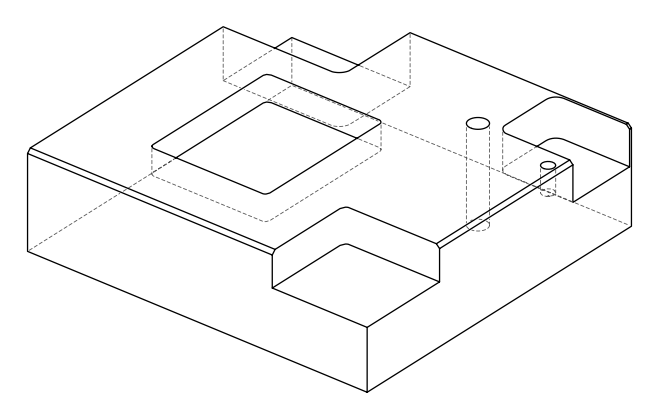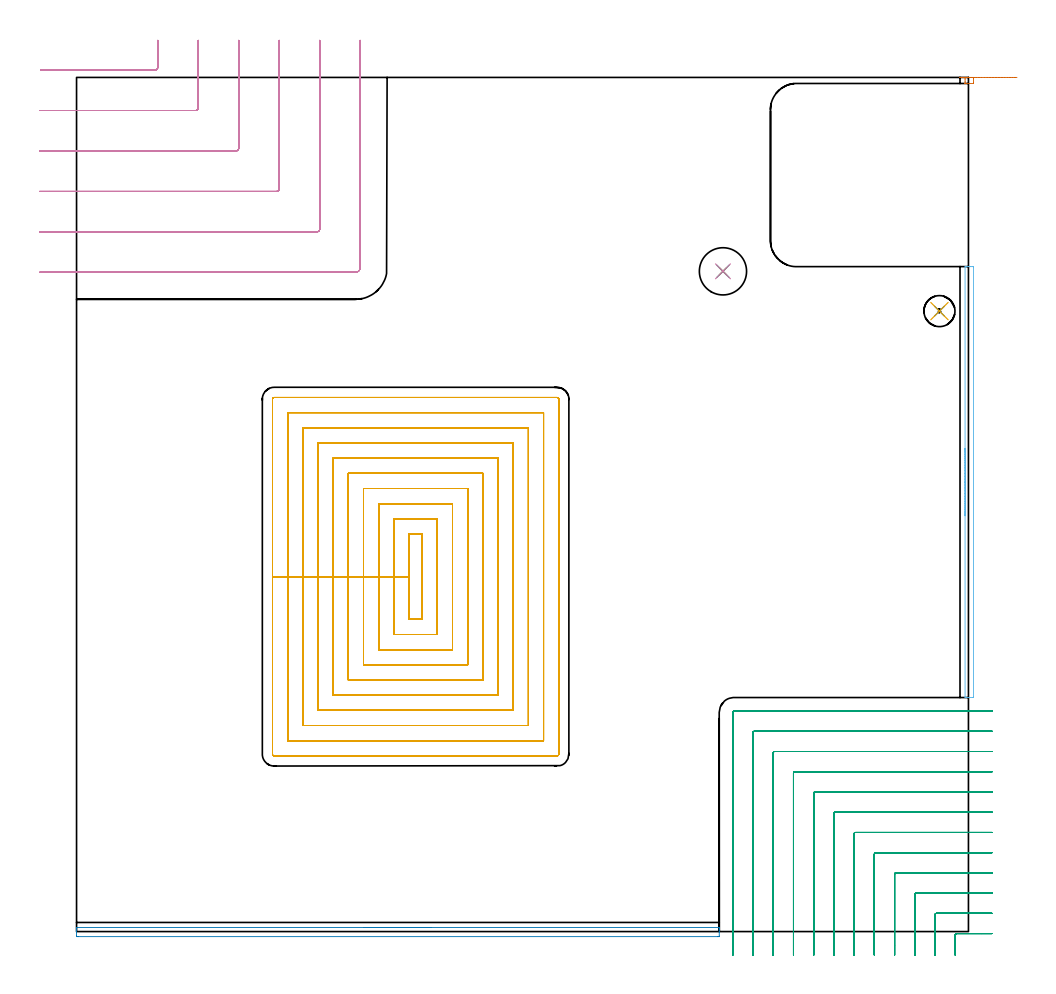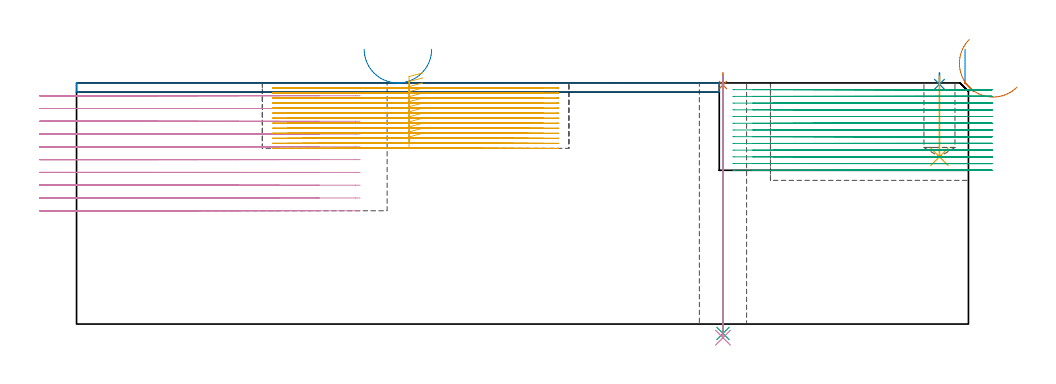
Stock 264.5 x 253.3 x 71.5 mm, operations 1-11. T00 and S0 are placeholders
(PLAN: 12 operations, 8 tool changes, 116.7 min)
(1 SPOT_DRILL | STEP1HOLE | NXT0321_9005460120000 | 0.03 min | 2 mm3)
(2 SPOT_DRILL_1 | STEP1POCKET | NXT0321_9005460120000 | 0.03 min | 1 mm3)
(3 DRILL_THROUGH_HOLE_INTO_CENTER | STEP1HOLE | NXT0301_042 | 0.31 min | 2817 mm3)
(4 DRILL_TO_ENLARGE_THROUGH_HOLE | STEP1HOLE | NXT0301_104 | 0.31 min | 8173 mm3)
(5 DRILL_BLIND_HOLE_INTO_CENTER | STEP1POCKET | UGT0301_207 | 0.1 min | 1330 mm3)
(6 AREA_MILL | FG_CHAMFER_SURFACE | UGT0205_001 | 1.18 min | 411 mm3)
(7 AREA_MILL_1 | FG_CHAMFER_SURFACE_1 | UGT0205_001 | 0.17 min | 12 mm3)
(8 AREA_MILL_2 | FG_CHAMFER_SURFACE_2 | UGT0205_001 | 1.68 min | 703 mm3)
(9 MILL_CORNER_NOTCH_RECTANGULAR | CORNER_NOTCH_RECTANGULAR | NXT0201_009 | Follow Part, ap 2, ae 75% | 29.49 min | 132722 mm3)
(10 MILL_CORNER_NOTCH_RECTANGULAR_1 | CORNER_NOTCH_RECTANGULAR_1 | NXT0201_012 | Follow Part, ap 4, ae 75% | 13.96 min | 228975 mm3)
(11 MILL_RECTANGULAR_POCKET | POCKET_RECTANGULAR_STRAIGHT | NXT0201_008 | Follow Part, ap 1.5, ae 75% | 59.32 min | 197852 mm3)
(12 MILL_SLOT | SLOT_PARTIAL_RECTANGULAR | NXT0201_011 | Follow Part, ap 3, ae 75% | 10.08 min | 91387 mm3)
(TOOL NXT0321_9005460120000 | NC Spot Drill, 142deg, 12mm, Carbide, Uncoated | D12 PA142 FL30 Z2)
(TOOL NXT0301_042 | Carbide Drill 7.1mm [860.1-0710-057A1-MM 2214] | D7.1 PA140 FL85 Z2)
(TOOL NXT0301_104 | Carbide Drill 14mm [860.1-1400-112A1-MM 2214] | D14 PA140 FL123 Z2)
(TOOL UGT0301_207 | Twist Drill 9.2 mm | D9.2 PA118 FL80 Z2)
(TOOL UGT0205_001 | Chamfer Mill 20 x 3 x 45 deg. | D20 FL50 Z2)
(TOOL NXT0201_009 | ENDMILL 8mm [2P460-0800-NA 1630] | D8 FL26 Z6)
(TOOL NXT0201_012 | ENDMILL 16mm [2P460-1600-NA 1630] | D16 FL38 Z6)
(TOOL NXT0201_008 | ENDMILL 6mm [2P460-0600-NA 1630] | D6 FL26 Z6)
(TOOL NXT0201_011 | ENDMILL 12mm [2P460-1200-NA 1630] | D12 FL38 Z6)
(OP 1 SPOT_DRILL)
G17 G21 G94 G90
T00 M6
G54
G17 G0 G90 X191.7 Y195.8 S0 M3
G43 Z81.5 H0
G94 G81 G98 Z70.889 F250. R74.5
G80
M5
M2
(OP 2 SPOT_DRILL_1)
G17 G21 G94 G90
T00 M6
G54
G17 G0 G90 X255.9 Y184. S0 M3
G43 Z81.5 H0
G94 G81 G98 Z71.104 F250. R74.5
G80
M5
M2
(OP 3 DRILL_THROUGH_HOLE_INTO_CENTER)
G17 G21 G94 G90
T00 M6
G54
G17 G0 G90 X191.7 Y195.8 S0 M3
G43 Z81.5 H1
G94 G73 G98 Z-2.792 F250. Q6.754 R73.5
G80
M5
M2
(OP 4 DRILL_TO_ENLARGE_THROUGH_HOLE)
G17 G21 G94 G90
T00 M6
G54
G17 G0 G90 X191.7 Y195.8 S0 M3
G43 Z81.5 H1
G94 G73 G98 Z-4.048 F250. Q12.591 R73.5
G80
M5
M2
(OP 5 DRILL_BLIND_HOLE_INTO_CENTER)
G17 G21 G94 G90
T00 M6
G54
G17 G0 G90 X255.9 Y184. S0 M3
G43 Z81.5 H0
G94 G81 G98 Z49.6 F250. R73.5
G80
M5
M2
(OP 6 AREA_MILL)
G17 G21 G94 G90
T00 M6
G54
G17 G0 G90 X263.5 Y123.3 S1061 M3
G43 Z81.5 H0
G94 G1 Y123.338 Z80.628 F250.
Y123.452 Z79.763
Y123.641 Z78.912
Y123.903 Z78.08
Y124.237 Z77.274
Y124.64 Z76.5
Y125.108 Z75.764
Y125.64 Z75.072
Y126.229 Z74.429
Y126.872 Z73.839
Y127.564 Z73.308
Y128.3 Z72.84
Y129.074 Z72.437
Y129.88 Z72.103
Y130.712 Z71.841
Y131.564 Z71.652
Y132.428 Z71.538
Y133.3 Z71.5
Y197.052
X263.502 Y197.19 Z71.488
X263.623 Y197.198 Z71.369
X263.749 Y197.2 Z71.25
X264.456 Z70.543
X265.044 Z69.956
X265.626 Z69.37
X265.917 Z69.08
X265.991 Y197.197 Z69.005
X266. Y197.052 Z69.
Y69.738
X265.997 Y69.548 Z69.003
X265.991 Y69.403 Z69.005
X265.917 Y69.4 Z69.08
X263.748 Z71.25
X263.623 Y69.402 Z71.369
X263.503 Y69.41 Z71.488
X263.5 Y69.548 Z71.5
Y133.3
Y134.172 Z71.538
Y135.037 Z71.652
Y135.888 Z71.841
Y136.72 Z72.103
Y137.526 Z72.437
Y138.3 Z72.84
Y139.036 Z73.308
Y139.728 Z73.839
Y140.371 Z74.429
Y140.96 Z75.072
Y141.492 Z75.764
Y141.96 Z76.5
Y142.363 Z77.274
Y142.697 Z78.08
Y142.959 Z78.912
Y143.148 Z79.763
Y143.262 Z80.628
Y143.3 Z81.5
M5
M2
(OP 7 AREA_MILL_1)
G17 G21 G94 G90
T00 M6
G54
G17 G0 G90 X264.75 Y253.3 S1061 M3
G43 Z84.392 H0
G94 G1 X264.161 Z83.748 F250.
X263.63 Z83.056
X263.161 Z82.32
X262.758 Z81.547
X262.424 Z80.741
X262.162 Z79.909
X261.973 Z79.057
X261.859 Z78.192
X261.821 Z77.32
X261.859 Z76.449
X261.973 Z75.584
X262.162 Z74.732
X262.424 Z73.9
X262.758 Z73.094
X263.161 Z72.32
X263.63 Z71.585
X264.161 Z70.893
X264.75 Z70.249
X265.993 Z69.007
X265.995 Y253.282 Z69.005
X266. Y253.094 Z69.
Y251.771
X265.995 Y251.518 Z69.005
X265.993 Y251.5 Z69.007
X263.53 Z71.469
X263.519 Y251.506 Z71.481
X263.514 Y251.51 Z71.485
X263.513 Y251.517 Z71.487
X263.511 Y251.563 Z71.489
X263.503 Y251.959 Z71.497
X263.501 Y252.838 Z71.499
X263.5 Y253.282 Z71.5
X263.505 Y253.29 Z71.494
X263.53 Y253.3 Z71.469
X264.75 Z70.249
X265.393 Z69.66
X266.085 Z69.129
X266.821 Z68.66
X267.595 Z68.257
X268.401 Z67.924
X269.233 Z67.661
X270.085 Z67.472
X270.95 Z67.359
X271.821 Z67.32
X272.693 Z67.359
X273.558 Z67.472
X274.409 Z67.661
X275.241 Z67.924
X276.047 Z68.257
X276.821 Z68.66
X277.557 Z69.129
X278.249 Z69.66
X278.892 Z70.249
G0 Z81.5
M5
M2
(OP 8 AREA_MILL_2)
G17 G21 G94 G90
T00 M6
G54
G17 G0 G90 X85.299 Y1.197 S1061 M3
G43 Z81.5 H0
Z81.497
G94 G1 X85.337 Z80.625 F250.
X85.451 Z79.76
X85.64 Z78.908
X85.902 Z78.076
X86.236 Z77.27
X86.639 Z76.497
X87.108 Z75.761
X87.639 Z75.069
X88.228 Z74.426
X88.871 Z73.836
X89.563 Z73.305
X90.299 Z72.836
X91.073 Z72.434
X91.879 Z72.1
X92.711 Z71.838
X93.563 Z71.649
X94.428 Z71.535
X95.299 Z71.497
X190.435 Y1.2 Z71.5
X190.59 Y1.205 Z71.495
X190.592 Y1.19 Z71.481
X190.6 Y0.844 Z71.144
Y0.521 Z70.821
Y-0.15 Z70.145
Y-1.367 Z68.929
X190.597 Y-1.491 Z68.805
X190.194 Y-1.5 Z68.8
X0.616
X0.405 Y-1.498 Z68.802
X0.003 Y-1.491 Z68.805
X0. Y-1.367 Z68.929
Y-0.15 Z70.145
Y0.521 Z70.821
Y0.844 Z71.144
Y1.184 Z71.475
X0.057 Y1.193 Z71.487
X0.076 Y1.195 Z71.489
X0.099 Y1.196 Z71.492
X0.167 Y1.194 Z71.494
X95.299 Y1.197 Z71.497
X96.171 Z71.535
X97.036 Z71.649
X97.887 Z71.838
X98.719 Z72.1
X99.525 Z72.434
X100.299 Z72.837
X101.035 Z73.306
X101.727 Z73.837
X102.37 Z74.426
X102.96 Z75.069
X103.491 Z75.761
X103.959 Z76.497
X104.362 Z77.271
X104.696 Z78.077
X104.958 Z78.909
X105.147 Z79.761
X105.261 Z80.626
X105.299 Z81.497
G0 Z81.5
M5
M2
(OP 9 MILL_CORNER_NOTCH_RECTANGULAR)
G17 G21 G94 G90
T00 M6
G54
G17 G0 G90 X271.455 Y-0.6 S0 M3
G43 Z81.5 H1
Z69.508
G94 G1 X268.455 F250.
X260.996 F500.
G3 X260.6 Y-0.996 R0.4
G1 Y-4.
Y-7. F250.
G0 Z81.5
X271.5 Y5.4
Z69.508
G1 X268.5
X254.996 F500.
G3 X254.6 Y5.004 R0.4
G1 Y-4.
Y-7. F250.
G0 Z81.5
X271.5 Y11.4
Z69.508
G1 X268.5
X248.996 F500.
G3 X248.6 Y11.004 R0.4
G1 Y-4.
Y-7. F250.
G0 Z81.5
X271.5 Y17.4
Z69.508
G1 X268.5
X242.996 F500.
G3 X242.6 Y17.004 R0.4
G1 Y-4.
Y-7. F250.
G0 Z81.5
X271.5 Y23.4
Z69.508
G1 X268.5
X236.996 F500.
G3 X236.6 Y23.004 R0.4
G1 Y-4.
Y-7. F250.
G0 Z81.5
X271.5 Y29.4
Z69.508
G1 X268.5
X230.997 F500.
G3 X230.6 Y29.003 R0.4
G1 Y-4.
Y-7. F250.
G0 Z81.5
X271.5 Y35.4
Z69.508
G1 X268.5
X224.997 F500.
G3 X224.6 Y35.003 R0.4
G1 Y-4.
Y-7. F250.
G0 Z81.5
X271.5 Y41.4
Z69.508
G1 X268.5
X218.997 F500.
G3 X218.6 Y41.003 R0.4
G1 Y-4.
Y-7. F250.
G0 Z81.5
X271.5 Y47.4
Z69.508
G1 X268.5
X212.997 F500.
G3 X212.6 Y47.003 R0.4
G1 Y-4.
Y-7. F250.
G0 Z81.5
X271.5 Y53.4
Z69.508
G1 X268.5
X206.997 F500.
G3 X206.6 Y53.003 R0.4
G1 Y-4.
Y-7. F250.
G0 Z81.5
X271.5 Y59.4
Z69.508
G1 X268.5
X200.998 F500.
G3 X200.6 Y59.002 R0.4
G1 Y-4.
Y-7. F250.
G0 Z81.5
X271.5 Y65.4
Z69.508
G1 X268.5
X194.998 F500.
G3 X194.6 Y65.002 R0.4
G1 Y-4.
Y-7. F250.
G0 Z81.5
X271.455 Y-0.6
Z67.515
G1 X268.455
X260.996 F500.
G3 X260.6 Y-0.996 R0.4
G1 Y-4.
Y-7. F250.
G0 Z81.5
X271.5 Y5.4
Z67.515
G1 X268.5
X254.996 F500.
G3 X254.6 Y5.004 R0.4
G1 Y-4.
Y-7. F250.
G0 Z81.5
X271.5 Y11.4
Z67.515
G1 X268.5
X248.996 F500.
G3 X248.6 Y11.004 R0.4
G1 Y-4.
Y-7. F250.
G0 Z81.5
X271.5 Y17.4
Z67.515
G1 X268.5
X242.996 F500.
G3 X242.6 Y17.004 R0.4
G1 Y-4.
Y-7. F250.
G0 Z81.5
X271.5 Y23.4
Z67.515
G1 X268.5
X236.996 F500.
G3 X236.6 Y23.004 R0.4
G1 Y-4.
Y-7. F250.
G0 Z81.5
X271.5 Y29.4
Z67.515
G1 X268.5
X230.997 F500.
G3 X230.6 Y29.003 R0.4
G1 Y-4.
Y-7. F250.
G0 Z81.5
X271.5 Y35.4
Z67.515
G1 X268.5
X224.997 F500.
G3 X224.6 Y35.003 R0.4
G1 Y-4.
Y-7. F250.
G0 Z81.5
X271.5 Y41.4
Z67.515
G1 X268.5
X218.997 F500.
G3 X218.6 Y41.003 R0.4
G1 Y-4.
Y-7. F250.
G0 Z81.5
X271.5 Y47.4
Z67.515
G1 X268.5
X212.997 F500.
G3 X212.6 Y47.003 R0.4
G1 Y-4.
Y-7. F250.
G0 Z81.5
X271.5 Y53.4
Z67.515
G1 X268.5
X206.997 F500.
G3 X206.6 Y53.003 R0.4
G1 Y-4.
Y-7. F250.
G0 Z81.5
X271.5 Y59.4
Z67.515
G1 X268.5
X200.998 F500.
G3 X200.6 Y59.002 R0.4
G1 Y-4.
Y-7. F250.
G0 Z81.5
X271.5 Y65.4
Z67.515
G1 X268.5
X194.998 F500.
G3 X194.6 Y65.002 R0.4
G1 Y-4.
Y-7. F250.
G0 Z81.5
X271.455 Y-0.6
Z65.523
G1 X268.455
X260.996 F500.
G3 X260.6 Y-0.996 R0.4
G1 Y-4.
Y-7. F250.
G0 Z81.5
X271.5 Y5.4
Z65.523
G1 X268.5
X254.996 F500.
G3 X254.6 Y5.004 R0.4
G1 Y-4.
Y-7. F250.
G0 Z81.5
X271.5 Y11.4
Z65.523
G1 X268.5
X248.996 F500.
G3 X248.6 Y11.004 R0.4
G1 Y-4.
Y-7. F250.
G0 Z81.5
X271.5 Y17.4
Z65.523
G1 X268.5
X242.996 F500.
G3 X242.6 Y17.004 R0.4
G1 Y-4.
Y-7. F250.
G0 Z81.5
X271.5 Y23.4
Z65.523
G1 X268.5
X236.996 F500.
G3 X236.6 Y23.004 R0.4
G1 Y-4.
Y-7. F250.
G0 Z81.5
X271.5 Y29.4
Z65.523
G1 X268.5
X230.997 F500.
G3 X230.6 Y29.003 R0.4
G1 Y-4.
Y-7. F250.
G0 Z81.5
X271.5 Y35.4
Z65.523
G1 X268.5
X224.997 F500.
G3 X224.6 Y35.003 R0.4
G1 Y-4.
Y-7. F250.
G0 Z81.5
X271.5 Y41.4
Z65.523
G1 X268.5
X218.997 F500.
G3 X218.6 Y41.003 R0.4
G1 Y-4.
Y-7. F250.
G0 Z81.5
X271.5 Y47.4
Z65.523
G1 X268.5
X212.997 F500.
G3 X212.6 Y47.003 R0.4
G1 Y-4.
Y-7. F250.
G0 Z81.5
X271.5 Y53.4
Z65.523
G1 X268.5
X206.997 F500.
G3 X206.6 Y53.003 R0.4
G1 Y-4.
Y-7. F250.
G0 Z81.5
X271.5 Y59.4
Z65.523
G1 X268.5
X200.998 F500.
G3 X200.6 Y59.002 R0.4
G1 Y-4.
Y-7. F250.
G0 Z81.5
X271.5 Y65.4
Z65.523
G1 X268.5
X194.998 F500.
G3 X194.6 Y65.002 R0.4
G1 Y-4.
Y-7. F250.
G0 Z81.5
X271.455 Y-0.6
Z63.531
G1 X268.455
X260.996 F500.
G3 X260.6 Y-0.996 R0.4
G1 Y-4.
Y-7. F250.
G0 Z81.5
X271.5 Y5.4
Z63.531
G1 X268.5
X254.996 F500.
G3 X254.6 Y5.004 R0.4
G1 Y-4.
Y-7. F250.
G0 Z81.5
X271.5 Y11.4
Z63.531
G1 X268.5
X248.996 F500.
G3 X248.6 Y11.004 R0.4
G1 Y-4.
Y-7. F250.
G0 Z81.5
X271.5 Y17.4
Z63.531
G1 X268.5
X242.996 F500.
G3 X242.6 Y17.004 R0.4
G1 Y-4.
Y-7. F250.
G0 Z81.5
X271.5 Y23.4
Z63.531
G1 X268.5
X236.996 F500.
G3 X236.6 Y23.004 R0.4
G1 Y-4.
Y-7. F250.
G0 Z81.5
X271.5 Y29.4
Z63.531
G1 X268.5
X230.997 F500.
G3 X230.6 Y29.003 R0.4
G1 Y-4.
Y-7. F250.
G0 Z81.5
X271.5 Y35.4
Z63.531
G1 X268.5
X224.997 F500.
G3 X224.6 Y35.003 R0.4
G1 Y-4.
Y-7. F250.
G0 Z81.5
X271.5 Y41.4
Z63.531
G1 X268.5
X218.997 F500.
G3 X218.6 Y41.003 R0.4
G1 Y-4.
Y-7. F250.
G0 Z81.5
X271.5 Y47.4
Z63.531
G1 X268.5
X212.997 F500.
G3 X212.6 Y47.003 R0.4
G1 Y-4.
Y-7. F250.
G0 Z81.5
X271.5 Y53.4
Z63.531
G1 X268.5
X206.997 F500.
G3 X206.6 Y53.003 R0.4
G1 Y-4.
Y-7. F250.
G0 Z81.5
X271.5 Y59.4
Z63.531
G1 X268.5
X200.998 F500.
G3 X200.6 Y59.002 R0.4
G1 Y-4.
Y-7. F250.
G0 Z81.5
X271.5 Y65.4
Z63.531
G1 X268.5
X194.998 F500.
G3 X194.6 Y65.002 R0.4
G1 Y-4.
Y-7. F250.
G0 Z81.5
X271.455 Y-0.6
Z61.538
G1 X268.455
X260.996 F500.
G3 X260.6 Y-0.996 R0.4
G1 Y-4.
Y-7. F250.
G0 Z81.5
X271.5 Y5.4
Z61.538
G1 X268.5
X254.996 F500.
G3 X254.6 Y5.004 R0.4
G1 Y-4.
Y-7. F250.
G0 Z81.5
X271.5 Y11.4
Z61.538
G1 X268.5
X248.996 F500.
G3 X248.6 Y11.004 R0.4
G1 Y-4.
Y-7. F250.
G0 Z81.5
X271.5 Y17.4
Z61.538
G1 X268.5
X242.996 F500.
G3 X242.6 Y17.004 R0.4
G1 Y-4.
Y-7. F250.
G0 Z81.5
X271.5 Y23.4
Z61.538
G1 X268.5
X236.996 F500.
G3 X236.6 Y23.004 R0.4
G1 Y-4.
Y-7. F250.
G0 Z81.5
X271.5 Y29.4
Z61.538
G1 X268.5
X230.997 F500.
G3 X230.6 Y29.003 R0.4
G1 Y-4.
Y-7. F250.
G0 Z81.5
X271.5 Y35.4
Z61.538
G1 X268.5
X224.997 F500.
G3 X224.6 Y35.003 R0.4
G1 Y-4.
Y-7. F250.
G0 Z81.5
X271.5 Y41.4
Z61.538
G1 X268.5
X218.997 F500.
G3 X218.6 Y41.003 R0.4
G1 Y-4.
Y-7. F250.
G0 Z81.5
X271.5 Y47.4
Z61.538
G1 X268.5
X212.997 F500.
G3 X212.6 Y47.003 R0.4
G1 Y-4.
Y-7. F250.
G0 Z81.5
X271.5 Y53.4
Z61.538
G1 X268.5
X206.997 F500.
G3 X206.6 Y53.003 R0.4
G1 Y-4.
Y-7. F250.
G0 Z81.5
X271.5 Y59.4
Z61.538
G1 X268.5
X200.998 F500.
G3 X200.6 Y59.002 R0.4
G1 Y-4.
Y-7. F250.
G0 Z81.5
X271.5 Y65.4
Z61.538
G1 X268.5
X194.998 F500.
G3 X194.6 Y65.002 R0.4
G1 Y-4.
Y-7. F250.
G0 Z81.5
X271.455 Y-0.6
Z59.546
G1 X268.455
X260.996 F500.
G3 X260.6 Y-0.996 R0.4
G1 Y-4.
Y-7. F250.
G0 Z81.5
X271.5 Y5.4
Z59.546
G1 X268.5
X254.996 F500.
G3 X254.6 Y5.004 R0.4
G1 Y-4.
Y-7. F250.
G0 Z81.5
X271.5 Y11.4
Z59.546
G1 X268.5
X248.996 F500.
G3 X248.6 Y11.004 R0.4
G1 Y-4.
Y-7. F250.
G0 Z81.5
X271.5 Y17.4
Z59.546
G1 X268.5
X242.996 F500.
G3 X242.6 Y17.004 R0.4
G1 Y-4.
Y-7. F250.
G0 Z81.5
X271.5 Y23.4
Z59.546
G1 X268.5
X236.996 F500.
G3 X236.6 Y23.004 R0.4
G1 Y-4.
Y-7. F250.
G0 Z81.5
X271.5 Y29.4
Z59.546
G1 X268.5
X230.997 F500.
G3 X230.6 Y29.003 R0.4
G1 Y-4.
Y-7. F250.
G0 Z81.5
X271.5 Y35.4
Z59.546
G1 X268.5
X224.997 F500.
G3 X224.6 Y35.003 R0.4
G1 Y-4.
Y-7. F250.
G0 Z81.5
X271.5 Y41.4
Z59.546
G1 X268.5
X218.997 F500.
G3 X218.6 Y41.003 R0.4
G1 Y-4.
Y-7. F250.
G0 Z81.5
X271.5 Y47.4
Z59.546
G1 X268.5
X212.997 F500.
G3 X212.6 Y47.003 R0.4
G1 Y-4.
Y-7. F250.
G0 Z81.5
X271.5 Y53.4
Z59.546
G1 X268.5
X206.997 F500.
G3 X206.6 Y53.003 R0.4
G1 Y-4.
Y-7. F250.
G0 Z81.5
X271.5 Y59.4
Z59.546
G1 X268.5
X200.998 F500.
G3 X200.6 Y59.002 R0.4
G1 Y-4.
Y-7. F250.
G0 Z81.5
X271.5 Y65.4
Z59.546
G1 X268.5
X194.998 F500.
G3 X194.6 Y65.002 R0.4
G1 Y-4.
Y-7. F250.
G0 Z81.5
X271.455 Y-0.6
Z57.554
G1 X268.455
X260.996 F500.
G3 X260.6 Y-0.996 R0.4
G1 Y-4.
Y-7. F250.
G0 Z81.5
X271.5 Y5.4
Z57.554
G1 X268.5
X254.996 F500.
G3 X254.6 Y5.004 R0.4
G1 Y-4.
Y-7. F250.
G0 Z81.5
X271.5 Y11.4
Z57.554
G1 X268.5
X248.996 F500.
G3 X248.6 Y11.004 R0.4
G1 Y-4.
Y-7. F250.
G0 Z81.5
X271.5 Y17.4
Z57.554
G1 X268.5
X242.996 F500.
G3 X242.6 Y17.004 R0.4
G1 Y-4.
Y-7. F250.
G0 Z81.5
X271.5 Y23.4
Z57.554
G1 X268.5
X236.996 F500.
G3 X236.6 Y23.004 R0.4
G1 Y-4.
Y-7. F250.
G0 Z81.5
X271.5 Y29.4
Z57.554
G1 X268.5
X230.997 F500.
G3 X230.6 Y29.003 R0.4
G1 Y-4.
Y-7. F250.
G0 Z81.5
X271.5 Y35.4
Z57.554
G1 X268.5
X224.997 F500.
G3 X224.6 Y35.003 R0.4
G1 Y-4.
Y-7. F250.
G0 Z81.5
X271.5 Y41.4
Z57.554
G1 X268.5
X218.997 F500.
G3 X218.6 Y41.003 R0.4
G1 Y-4.
Y-7. F250.
G0 Z81.5
X271.5 Y47.4
Z57.554
G1 X268.5
X212.997 F500.
G3 X212.6 Y47.003 R0.4
G1 Y-4.
Y-7. F250.
G0 Z81.5
X271.5 Y53.4
Z57.554
G1 X268.5
X206.997 F500.
G3 X206.6 Y53.003 R0.4
G1 Y-4.
Y-7. F250.
G0 Z81.5
X271.5 Y59.4
Z57.554
G1 X268.5
X200.998 F500.
G3 X200.6 Y59.002 R0.4
G1 Y-4.
Y-7. F250.
G0 Z81.5
X271.5 Y65.4
Z57.554
G1 X268.5
X194.998 F500.
G3 X194.6 Y65.002 R0.4
G1 Y-4.
Y-7. F250.
G0 Z81.5
X271.455 Y-0.6
Z55.562
G1 X268.455
X260.996 F500.
G3 X260.6 Y-0.996 R0.4
G1 Y-4.
Y-7. F250.
G0 Z81.5
X271.5 Y5.4
Z55.562
G1 X268.5
X254.996 F500.
G3 X254.6 Y5.004 R0.4
G1 Y-4.
Y-7. F250.
G0 Z81.5
X271.5 Y11.4
Z55.562
G1 X268.5
X248.996 F500.
G3 X248.6 Y11.004 R0.4
G1 Y-4.
Y-7. F250.
G0 Z81.5
X271.5 Y17.4
Z55.562
G1 X268.5
X242.996 F500.
G3 X242.6 Y17.004 R0.4
G1 Y-4.
Y-7. F250.
G0 Z81.5
X271.5 Y23.4
Z55.562
G1 X268.5
X236.996 F500.
G3 X236.6 Y23.004 R0.4
G1 Y-4.
Y-7. F250.
G0 Z81.5
X271.5 Y29.4
Z55.562
G1 X268.5
X230.997 F500.
G3 X230.6 Y29.003 R0.4
G1 Y-4.
Y-7. F250.
G0 Z81.5
X271.5 Y35.4
Z55.562
G1 X268.5
X224.997 F500.
G3 X224.6 Y35.003 R0.4
G1 Y-4.
Y-7. F250.
G0 Z81.5
X271.5 Y41.4
Z55.562
G1 X268.5
X218.997 F500.
G3 X218.6 Y41.003 R0.4
G1 Y-4.
Y-7. F250.
G0 Z81.5
X271.5 Y47.4
Z55.562
G1 X268.5
X212.997 F500.
G3 X212.6 Y47.003 R0.4
G1 Y-4.
Y-7. F250.
G0 Z81.5
X271.5 Y53.4
Z55.562
G1 X268.5
X206.997 F500.
G3 X206.6 Y53.003 R0.4
G1 Y-4.
Y-7. F250.
G0 Z81.5
X271.5 Y59.4
Z55.562
G1 X268.5
X200.998 F500.
G3 X200.6 Y59.002 R0.4
G1 Y-4.
Y-7. F250.
G0 Z81.5
X271.5 Y65.4
Z55.562
G1 X268.5
X194.998 F500.
G3 X194.6 Y65.002 R0.4
G1 Y-4.
Y-7. F250.
G0 Z81.5
X271.455 Y-0.6
Z53.569
G1 X268.455
X260.996 F500.
G3 X260.6 Y-0.996 R0.4
G1 Y-4.
Y-7. F250.
G0 Z81.5
X271.5 Y5.4
Z53.569
G1 X268.5
X254.996 F500.
G3 X254.6 Y5.004 R0.4
G1 Y-4.
Y-7. F250.
G0 Z81.5
X271.5 Y11.4
Z53.569
G1 X268.5
X248.996 F500.
G3 X248.6 Y11.004 R0.4
G1 Y-4.
Y-7. F250.
G0 Z81.5
X271.5 Y17.4
Z53.569
G1 X268.5
X242.996 F500.
G3 X242.6 Y17.004 R0.4
G1 Y-4.
Y-7. F250.
G0 Z81.5
X271.5 Y23.4
Z53.569
G1 X268.5
X236.996 F500.
G3 X236.6 Y23.004 R0.4
G1 Y-4.
Y-7. F250.
G0 Z81.5
X271.5 Y29.4
Z53.569
G1 X268.5
X230.997 F500.
G3 X230.6 Y29.003 R0.4
G1 Y-4.
Y-7. F250.
G0 Z81.5
X271.5 Y35.4
Z53.569
G1 X268.5
X224.997 F500.
G3 X224.6 Y35.003 R0.4
G1 Y-4.
Y-7. F250.
G0 Z81.5
X271.5 Y41.4
Z53.569
G1 X268.5
X218.997 F500.
G3 X218.6 Y41.003 R0.4
G1 Y-4.
Y-7. F250.
G0 Z81.5
X271.5 Y47.4
Z53.569
G1 X268.5
X212.997 F500.
G3 X212.6 Y47.003 R0.4
G1 Y-4.
Y-7. F250.
G0 Z81.5
X271.5 Y53.4
Z53.569
G1 X268.5
X206.997 F500.
G3 X206.6 Y53.003 R0.4
G1 Y-4.
Y-7. F250.
G0 Z81.5
X271.5 Y59.4
Z53.569
G1 X268.5
X200.998 F500.
G3 X200.6 Y59.002 R0.4
G1 Y-4.
Y-7. F250.
G0 Z81.5
X271.5 Y65.4
Z53.569
G1 X268.5
X194.998 F500.
G3 X194.6 Y65.002 R0.4
G1 Y-4.
Y-7. F250.
G0 Z81.5
X271.455 Y-0.6
Z51.577
G1 X268.455
X260.996 F500.
G3 X260.6 Y-0.996 R0.4
G1 Y-4.
Y-7. F250.
G0 Z81.5
X271.5 Y5.4
Z51.577
G1 X268.5
X254.996 F500.
G3 X254.6 Y5.004 R0.4
G1 Y-4.
Y-7. F250.
G0 Z81.5
X271.5 Y11.4
Z51.577
G1 X268.5
X248.996 F500.
G3 X248.6 Y11.004 R0.4
G1 Y-4.
Y-7. F250.
G0 Z81.5
X271.5 Y17.4
Z51.577
G1 X268.5
X242.996 F500.
G3 X242.6 Y17.004 R0.4
G1 Y-4.
Y-7. F250.
G0 Z81.5
X271.5 Y23.4
Z51.577
G1 X268.5
X236.996 F500.
G3 X236.6 Y23.004 R0.4
G1 Y-4.
Y-7. F250.
G0 Z81.5
X271.5 Y29.4
Z51.577
G1 X268.5
X230.997 F500.
G3 X230.6 Y29.003 R0.4
G1 Y-4.
Y-7. F250.
G0 Z81.5
X271.5 Y35.4
Z51.577
G1 X268.5
X224.997 F500.
G3 X224.6 Y35.003 R0.4
G1 Y-4.
Y-7. F250.
G0 Z81.5
X271.5 Y41.4
Z51.577
G1 X268.5
X218.997 F500.
G3 X218.6 Y41.003 R0.4
G1 Y-4.
Y-7. F250.
G0 Z81.5
X271.5 Y47.4
Z51.577
G1 X268.5
X212.997 F500.
G3 X212.6 Y47.003 R0.4
G1 Y-4.
Y-7. F250.
G0 Z81.5
X271.5 Y53.4
Z51.577
G1 X268.5
X206.997 F500.
G3 X206.6 Y53.003 R0.4
G1 Y-4.
Y-7. F250.
G0 Z81.5
X271.5 Y59.4
Z51.577
G1 X268.5
X200.998 F500.
G3 X200.6 Y59.002 R0.4
G1 Y-4.
Y-7. F250.
G0 Z81.5
X271.5 Y65.4
Z51.577
G1 X268.5
X194.998 F500.
G3 X194.6 Y65.002 R0.4
G1 Y-4.
Y-7. F250.
G0 Z81.5
X271.455 Y-0.6
Z49.585
G1 X268.455
X260.996 F500.
G3 X260.6 Y-0.996 R0.4
G1 Y-4.
Y-7. F250.
G0 Z81.5
X271.5 Y5.4
Z49.585
G1 X268.5
X254.996 F500.
G3 X254.6 Y5.004 R0.4
G1 Y-4.
Y-7. F250.
G0 Z81.5
X271.5 Y11.4
Z49.585
G1 X268.5
X248.996 F500.
G3 X248.6 Y11.004 R0.4
G1 Y-4.
Y-7. F250.
G0 Z81.5
X271.5 Y17.4
Z49.585
G1 X268.5
X242.996 F500.
G3 X242.6 Y17.004 R0.4
G1 Y-4.
Y-7. F250.
G0 Z81.5
X271.5 Y23.4
Z49.585
G1 X268.5
X236.996 F500.
G3 X236.6 Y23.004 R0.4
G1 Y-4.
Y-7. F250.
G0 Z81.5
X271.5 Y29.4
Z49.585
G1 X268.5
X230.997 F500.
G3 X230.6 Y29.003 R0.4
G1 Y-4.
Y-7. F250.
G0 Z81.5
X271.5 Y35.4
Z49.585
G1 X268.5
X224.997 F500.
G3 X224.6 Y35.003 R0.4
G1 Y-4.
Y-7. F250.
G0 Z81.5
X271.5 Y41.4
Z49.585
G1 X268.5
X218.997 F500.
G3 X218.6 Y41.003 R0.4
G1 Y-4.
Y-7. F250.
G0 Z81.5
X271.5 Y47.4
Z49.585
G1 X268.5
X212.997 F500.
G3 X212.6 Y47.003 R0.4
G1 Y-4.
Y-7. F250.
G0 Z81.5
X271.5 Y53.4
Z49.585
G1 X268.5
X206.997 F500.
G3 X206.6 Y53.003 R0.4
G1 Y-4.
Y-7. F250.
G0 Z81.5
X271.5 Y59.4
Z49.585
G1 X268.5
X200.998 F500.
G3 X200.6 Y59.002 R0.4
G1 Y-4.
Y-7. F250.
G0 Z81.5
X271.5 Y65.4
Z49.585
G1 X268.5
X194.998 F500.
G3 X194.6 Y65.002 R0.4
G1 Y-4.
Y-7. F250.
G0 Z81.5
X271.455 Y-0.6
Z47.592
G1 X268.455
X260.996 F500.
G3 X260.6 Y-0.996 R0.4
G1 Y-4.
Y-7. F250.
G0 Z81.5
X271.5 Y5.4
Z47.592
G1 X268.5
X254.996 F500.
G3 X254.6 Y5.004 R0.4
G1 Y-4.
Y-7. F250.
G0 Z81.5
X271.5 Y11.4
Z47.592
G1 X268.5
X248.996 F500.
G3 X248.6 Y11.004 R0.4
G1 Y-4.
Y-7. F250.
G0 Z81.5
X271.5 Y17.4
Z47.592
G1 X268.5
X242.996 F500.
G3 X242.6 Y17.004 R0.4
G1 Y-4.
Y-7. F250.
G0 Z81.5
X271.5 Y23.4
Z47.592
G1 X268.5
X236.996 F500.
G3 X236.6 Y23.004 R0.4
G1 Y-4.
Y-7. F250.
G0 Z81.5
X271.5 Y29.4
Z47.592
G1 X268.5
X230.997 F500.
G3 X230.6 Y29.003 R0.4
G1 Y-4.
Y-7. F250.
G0 Z81.5
X271.5 Y35.4
Z47.592
G1 X268.5
X224.997 F500.
G3 X224.6 Y35.003 R0.4
G1 Y-4.
Y-7. F250.
G0 Z81.5
X271.5 Y41.4
Z47.592
G1 X268.5
X218.997 F500.
G3 X218.6 Y41.003 R0.4
G1 Y-4.
Y-7. F250.
G0 Z81.5
X271.5 Y47.4
Z47.592
G1 X268.5
X212.997 F500.
G3 X212.6 Y47.003 R0.4
G1 Y-4.
Y-7. F250.
G0 Z81.5
X271.5 Y53.4
Z47.592
G1 X268.5
X206.997 F500.
G3 X206.6 Y53.003 R0.4
G1 Y-4.
Y-7. F250.
G0 Z81.5
X271.5 Y59.4
Z47.592
G1 X268.5
X200.998 F500.
G3 X200.6 Y59.002 R0.4
G1 Y-4.
Y-7. F250.
G0 Z81.5
X271.5 Y65.4
Z47.592
G1 X268.5
X194.998 F500.
G3 X194.6 Y65.002 R0.4
G1 Y-4.
Y-7. F250.
G0 Z81.5
X271.455 Y-0.6
Z45.6
G1 X268.455
X260.996 F500.
G3 X260.6 Y-0.996 R0.4
G1 Y-4.
Y-7. F250.
G0 Z81.5
X271.5 Y5.4
Z45.6
G1 X268.5
X254.996 F500.
G3 X254.6 Y5.004 R0.4
G1 Y-4.
Y-7. F250.
G0 Z81.5
X271.5 Y11.4
Z45.6
G1 X268.5
X248.996 F500.
G3 X248.6 Y11.004 R0.4
G1 Y-4.
Y-7. F250.
G0 Z81.5
X271.5 Y17.4
Z45.6
G1 X268.5
X242.996 F500.
G3 X242.6 Y17.004 R0.4
G1 Y-4.
Y-7. F250.
G0 Z81.5
X271.5 Y23.4
Z45.6
G1 X268.5
X236.996 F500.
G3 X236.6 Y23.004 R0.4
G1 Y-4.
Y-7. F250.
G0 Z81.5
X271.5 Y29.4
Z45.6
G1 X268.5
X230.997 F500.
G3 X230.6 Y29.003 R0.4
G1 Y-4.
Y-7. F250.
G0 Z81.5
X271.5 Y35.4
Z45.6
G1 X268.5
X224.997 F500.
G3 X224.6 Y35.003 R0.4
G1 Y-4.
Y-7. F250.
G0 Z81.5
X271.5 Y41.4
Z45.6
G1 X268.5
X218.997 F500.
G3 X218.6 Y41.003 R0.4
G1 Y-4.
Y-7. F250.
G0 Z81.5
X271.5 Y47.4
Z45.6
G1 X268.5
X212.997 F500.
G3 X212.6 Y47.003 R0.4
G1 Y-4.
Y-7. F250.
G0 Z81.5
X271.5 Y53.4
Z45.6
G1 X268.5
X206.997 F500.
G3 X206.6 Y53.003 R0.4
G1 Y-4.
Y-7. F250.
G0 Z81.5
X271.5 Y59.4
Z45.6
G1 X268.5
X200.998 F500.
G3 X200.6 Y59.002 R0.4
G1 Y-4.
Y-7. F250.
G0 Z81.5
X271.5 Y65.4
Z45.6
G1 X268.5
X194.998 F500.
G3 X194.6 Y65.002 R0.4
G1 Y-4.
Y-7. F250.
G0 Z81.5
M5
M2
(OP 10 MILL_CORNER_NOTCH_RECTANGULAR_1)
G17 G21 G94 G90
T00 M6
G54
G17 G0 G90 X-10.692 Y255.5 S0 M3
G43 Z81.5 H1
Z67.71
G94 G1 X-7.692 F250.
X23.305 F500.
G3 X24.1 Y256.295 R0.8
G1 Y261.3
Y264.3 F250.
G0 Z81.5
X-11. Y243.5
Z67.71
G1 X-8.
X35.304 F500.
G3 X36.1 Y244.296 R0.8
G1 Y261.3
Y264.3 F250.
G0 Z81.5
X-11. Y231.5
Z67.71
G1 X-8.
X47.304 F500.
G3 X48.1 Y232.296 R0.8
G1 Y261.3
Y264.3 F250.
G0 Z81.5
X-11. Y219.5
Z67.71
G1 X-8.
X59.304 F500.
G3 X60.1 Y220.296 R0.8
G1 Y261.3
Y264.3 F250.
G0 Z81.5
X-11. Y207.5
Z67.71
G1 X-8.
X71.303 F500.
G3 X72.1 Y208.297 R0.8
G1 Y261.3
Y264.3 F250.
G0 Z81.5
X-11. Y195.5
Z67.71
G1 X-8.
X82.7 F500.
G3 X84.1 Y196.9 R1.4
G1 Y261.3
Y264.3 F250.
G0 Z81.5
X-10.692 Y255.5
Z63.92
G1 X-7.692
X23.305 F500.
G3 X24.1 Y256.295 R0.8
G1 Y261.3
Y264.3 F250.
G0 Z81.5
X-11. Y243.5
Z63.92
G1 X-8.
X35.304 F500.
G3 X36.1 Y244.296 R0.8
G1 Y261.3
Y264.3 F250.
G0 Z81.5
X-11. Y231.5
Z63.92
G1 X-8.
X47.304 F500.
G3 X48.1 Y232.296 R0.8
G1 Y261.3
Y264.3 F250.
G0 Z81.5
X-11. Y219.5
Z63.92
G1 X-8.
X59.304 F500.
G3 X60.1 Y220.296 R0.8
G1 Y261.3
Y264.3 F250.
G0 Z81.5
X-11. Y207.5
Z63.92
G1 X-8.
X71.303 F500.
G3 X72.1 Y208.297 R0.8
G1 Y261.3
Y264.3 F250.
G0 Z81.5
X-11. Y195.5
Z63.92
G1 X-8.
X82.7 F500.
G3 X84.1 Y196.9 R1.4
G1 Y261.3
Y264.3 F250.
G0 Z81.5
X-10.692 Y255.5
Z60.13
G1 X-7.692
X23.305 F500.
G3 X24.1 Y256.295 R0.8
G1 Y261.3
Y264.3 F250.
G0 Z81.5
X-11. Y243.5
Z60.13
G1 X-8.
X35.304 F500.
G3 X36.1 Y244.296 R0.8
G1 Y261.3
Y264.3 F250.
G0 Z81.5
X-11. Y231.5
Z60.13
G1 X-8.
X47.304 F500.
G3 X48.1 Y232.296 R0.8
G1 Y261.3
Y264.3 F250.
G0 Z81.5
X-11. Y219.5
Z60.13
G1 X-8.
X59.304 F500.
G3 X60.1 Y220.296 R0.8
G1 Y261.3
Y264.3 F250.
G0 Z81.5
X-11. Y207.5
Z60.13
G1 X-8.
X71.303 F500.
G3 X72.1 Y208.297 R0.8
G1 Y261.3
Y264.3 F250.
G0 Z81.5
X-11. Y195.5
Z60.13
G1 X-8.
X82.7 F500.
G3 X84.1 Y196.9 R1.4
G1 Y261.3
Y264.3 F250.
G0 Z81.5
X-10.692 Y255.5
Z56.34
G1 X-7.692
X23.305 F500.
G3 X24.1 Y256.295 R0.8
G1 Y261.3
Y264.3 F250.
G0 Z81.5
X-11. Y243.5
Z56.34
G1 X-8.
X35.304 F500.
G3 X36.1 Y244.296 R0.8
G1 Y261.3
Y264.3 F250.
G0 Z81.5
X-11. Y231.5
Z56.34
G1 X-8.
X47.304 F500.
G3 X48.1 Y232.296 R0.8
G1 Y261.3
Y264.3 F250.
G0 Z81.5
X-11. Y219.5
Z56.34
G1 X-8.
X59.304 F500.
G3 X60.1 Y220.296 R0.8
G1 Y261.3
Y264.3 F250.
G0 Z81.5
X-11. Y207.5
Z56.34
G1 X-8.
X71.303 F500.
G3 X72.1 Y208.297 R0.8
G1 Y261.3
Y264.3 F250.
G0 Z81.5
X-11. Y195.5
Z56.34
G1 X-8.
X82.7 F500.
G3 X84.1 Y196.9 R1.4
G1 Y261.3
Y264.3 F250.
G0 Z81.5
X-10.692 Y255.5
Z52.55
G1 X-7.692
X23.305 F500.
G3 X24.1 Y256.295 R0.8
G1 Y261.3
Y264.3 F250.
G0 Z81.5
X-11. Y243.5
Z52.55
G1 X-8.
X35.304 F500.
G3 X36.1 Y244.296 R0.8
G1 Y261.3
Y264.3 F250.
G0 Z81.5
X-11. Y231.5
Z52.55
G1 X-8.
X47.304 F500.
G3 X48.1 Y232.296 R0.8
G1 Y261.3
Y264.3 F250.
G0 Z81.5
X-11. Y219.5
Z52.55
G1 X-8.
X59.304 F500.
G3 X60.1 Y220.296 R0.8
G1 Y261.3
Y264.3 F250.
G0 Z81.5
X-11. Y207.5
Z52.55
G1 X-8.
X71.303 F500.
G3 X72.1 Y208.297 R0.8
G1 Y261.3
Y264.3 F250.
G0 Z81.5
X-11. Y195.5
Z52.55
G1 X-8.
X82.7 F500.
G3 X84.1 Y196.9 R1.4
G1 Y261.3
Y264.3 F250.
G0 Z81.5
X-10.692 Y255.5
Z48.76
G1 X-7.692
X23.305 F500.
G3 X24.1 Y256.295 R0.8
G1 Y261.3
Y264.3 F250.
G0 Z81.5
X-11. Y243.5
Z48.76
G1 X-8.
X35.304 F500.
G3 X36.1 Y244.296 R0.8
G1 Y261.3
Y264.3 F250.
G0 Z81.5
X-11. Y231.5
Z48.76
G1 X-8.
X47.304 F500.
G3 X48.1 Y232.296 R0.8
G1 Y261.3
Y264.3 F250.
G0 Z81.5
X-11. Y219.5
Z48.76
G1 X-8.
X59.304 F500.
G3 X60.1 Y220.296 R0.8
G1 Y261.3
Y264.3 F250.
G0 Z81.5
X-11. Y207.5
Z48.76
G1 X-8.
X71.303 F500.
G3 X72.1 Y208.297 R0.8
G1 Y261.3
Y264.3 F250.
G0 Z81.5
X-11. Y195.5
Z48.76
G1 X-8.
X82.7 F500.
G3 X84.1 Y196.9 R1.4
G1 Y261.3
Y264.3 F250.
G0 Z81.5
X-10.692 Y255.5
Z44.97
G1 X-7.692
X23.305 F500.
G3 X24.1 Y256.295 R0.8
G1 Y261.3
Y264.3 F250.
G0 Z81.5
X-11. Y243.5
Z44.97
G1 X-8.
X35.304 F500.
G3 X36.1 Y244.296 R0.8
G1 Y261.3
Y264.3 F250.
G0 Z81.5
X-11. Y231.5
Z44.97
G1 X-8.
X47.304 F500.
G3 X48.1 Y232.296 R0.8
G1 Y261.3
Y264.3 F250.
G0 Z81.5
X-11. Y219.5
Z44.97
G1 X-8.
X59.304 F500.
G3 X60.1 Y220.296 R0.8
G1 Y261.3
Y264.3 F250.
G0 Z81.5
X-11. Y207.5
Z44.97
G1 X-8.
X71.303 F500.
G3 X72.1 Y208.297 R0.8
G1 Y261.3
Y264.3 F250.
G0 Z81.5
X-11. Y195.5
Z44.97
G1 X-8.
X82.7 F500.
G3 X84.1 Y196.9 R1.4
G1 Y261.3
Y264.3 F250.
G0 Z81.5
X-10.692 Y255.5
Z41.18
G1 X-7.692
X23.305 F500.
G3 X24.1 Y256.295 R0.8
G1 Y261.3
Y264.3 F250.
G0 Z81.5
X-11. Y243.5
Z41.18
G1 X-8.
X35.304 F500.
G3 X36.1 Y244.296 R0.8
G1 Y261.3
Y264.3 F250.
G0 Z81.5
X-11. Y231.5
Z41.18
G1 X-8.
X47.304 F500.
G3 X48.1 Y232.296 R0.8
G1 Y261.3
Y264.3 F250.
G0 Z81.5
X-11. Y219.5
Z41.18
G1 X-8.
X59.304 F500.
G3 X60.1 Y220.296 R0.8
G1 Y261.3
Y264.3 F250.
G0 Z81.5
X-11. Y207.5
Z41.18
G1 X-8.
X71.303 F500.
G3 X72.1 Y208.297 R0.8
G1 Y261.3
Y264.3 F250.
G0 Z81.5
X-11. Y195.5
Z41.18
G1 X-8.
X82.7 F500.
G3 X84.1 Y196.9 R1.4
G1 Y261.3
Y264.3 F250.
G0 Z81.5
X-10.692 Y255.5
Z37.39
G1 X-7.692
X23.305 F500.
G3 X24.1 Y256.295 R0.8
G1 Y261.3
Y264.3 F250.
G0 Z81.5
X-11. Y243.5
Z37.39
G1 X-8.
X35.304 F500.
G3 X36.1 Y244.296 R0.8
G1 Y261.3
Y264.3 F250.
G0 Z81.5
X-11. Y231.5
Z37.39
G1 X-8.
X47.304 F500.
G3 X48.1 Y232.296 R0.8
G1 Y261.3
Y264.3 F250.
G0 Z81.5
X-11. Y219.5
Z37.39
G1 X-8.
X59.304 F500.
G3 X60.1 Y220.296 R0.8
G1 Y261.3
Y264.3 F250.
G0 Z81.5
X-11. Y207.5
Z37.39
G1 X-8.
X71.303 F500.
G3 X72.1 Y208.297 R0.8
G1 Y261.3
Y264.3 F250.
G0 Z81.5
X-11. Y195.5
Z37.39
G1 X-8.
X82.7 F500.
G3 X84.1 Y196.9 R1.4
G1 Y261.3
Y264.3 F250.
G0 Z81.5
X-10.692 Y255.5
Z33.6
G1 X-7.692
X23.305 F500.
G3 X24.1 Y256.295 R0.8
G1 Y261.3
Y264.3 F250.
G0 Z81.5
X-11. Y243.5
Z33.6
G1 X-8.
X35.304 F500.
G3 X36.1 Y244.296 R0.8
G1 Y261.3
Y264.3 F250.
G0 Z81.5
X-11. Y231.5
Z33.6
G1 X-8.
X47.304 F500.
G3 X48.1 Y232.296 R0.8
G1 Y261.3
Y264.3 F250.
G0 Z81.5
X-11. Y219.5
Z33.6
G1 X-8.
X59.304 F500.
G3 X60.1 Y220.296 R0.8
G1 Y261.3
Y264.3 F250.
G0 Z81.5
X-11. Y207.5
Z33.6
G1 X-8.
X71.303 F500.
G3 X72.1 Y208.297 R0.8
G1 Y261.3
Y264.3 F250.
G0 Z81.5
X-11. Y195.5
Z33.6
G1 X-8.
X82.7 F500.
G3 X84.1 Y196.9 R1.4
G1 Y261.3
Y264.3 F250.
G0 Z81.5
M5
M2
(OP 11 MILL_RECTANGULAR_POCKET)
G17 G21 G94 G90
T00 M6
G54
G17 G0 G90 X102.5 Y117.685 S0 M3
G43 Z81.5 H1
Z74.5
G94 G1 Y117.9 Z74.442 F250.
X98.6 Z73.397
Y105.25 Z70.008
Y92.6 F500.
X102.5
Y117.9
X98.6
Y105.25
X94.1
Y88.1
X107.
Y122.4
X94.1
Y105.25
X89.6
Y83.6
X111.5
Y126.9
X89.6
Y105.25
X85.1
Y79.1
X116.
Y131.4
X85.1
Y105.25
X80.6
Y74.6
X120.5
Y135.9
X80.6
Y105.25
X76.1
Y70.1
X125.
Y140.4
X76.1
Y105.25
X71.6
Y65.6
X129.5
Y144.9
X71.6
Y105.25
X67.1
Y61.1
X134.
Y149.4
X67.1
Y105.25
X62.6
Y56.6
X138.5
Y153.9
X62.6
Y105.25
X58.1
Y52.6
G3 X58.6 Y52.1 R0.5
G1 X142.5
G3 X143. Y52.6 R0.5
G1 Y157.9
G3 X142.5 Y158.4 R0.5
G1 X58.6
G3 X58.1 Y157.9 R0.5
G1 Y105.25
Y104.25
G0 X102.5 Y117.685 Z73.008
G1 Y117.9 Z72.95 F250.
X98.6 Z71.905
Y105.25 Z68.515
Y92.6 F500.
X102.5
Y117.9
X98.6
Y105.25
X94.1
Y88.1
X107.
Y122.4
X94.1
Y105.25
X89.6
Y83.6
X111.5
Y126.9
X89.6
Y105.25
X85.1
Y79.1
X116.
Y131.4
X85.1
Y105.25
X80.6
Y74.6
X120.5
Y135.9
X80.6
Y105.25
X76.1
Y70.1
X125.
Y140.4
X76.1
Y105.25
X71.6
Y65.6
X129.5
Y144.9
X71.6
Y105.25
X67.1
Y61.1
X134.
Y149.4
X67.1
Y105.25
X62.6
Y56.6
X138.5
Y153.9
X62.6
Y105.25
X58.1
Y52.6
G3 X58.6 Y52.1 R0.5
G1 X142.5
G3 X143. Y52.6 R0.5
G1 Y157.9
G3 X142.5 Y158.4 R0.5
G1 X58.6
G3 X58.1 Y157.9 R0.5
G1 Y105.25
Y104.25
G0 X102.5 Y117.685 Z71.515
G1 Y117.9 Z71.458 F250.
X98.6 Z70.413
Y105.25 Z67.023
Y92.6 F500.
X102.5
Y117.9
X98.6
Y105.25
X94.1
Y88.1
X107.
Y122.4
X94.1
Y105.25
X89.6
Y83.6
X111.5
Y126.9
X89.6
Y105.25
X85.1
Y79.1
X116.
Y131.4
X85.1
Y105.25
X80.6
Y74.6
X120.5
Y135.9
X80.6
Y105.25
X76.1
Y70.1
X125.
Y140.4
X76.1
Y105.25
X71.6
Y65.6
X129.5
Y144.9
X71.6
Y105.25
X67.1
Y61.1
X134.
Y149.4
X67.1
Y105.25
X62.6
Y56.6
X138.5
Y153.9
X62.6
Y105.25
X58.1
Y52.6
G3 X58.6 Y52.1 R0.5
G1 X142.5
G3 X143. Y52.6 R0.5
G1 Y157.9
G3 X142.5 Y158.4 R0.5
G1 X58.6
G3 X58.1 Y157.9 R0.5
G1 Y105.25
Y104.25
G0 X102.5 Y117.685 Z70.023
G1 Y117.9 Z69.965 F250.
X98.6 Z68.92
Y105.25 Z65.531
Y92.6 F500.
X102.5
Y117.9
X98.6
Y105.25
X94.1
Y88.1
X107.
Y122.4
X94.1
Y105.25
X89.6
Y83.6
X111.5
Y126.9
X89.6
Y105.25
X85.1
Y79.1
X116.
Y131.4
X85.1
Y105.25
X80.6
Y74.6
X120.5
Y135.9
X80.6
Y105.25
X76.1
Y70.1
X125.
Y140.4
X76.1
Y105.25
X71.6
Y65.6
X129.5
Y144.9
X71.6
Y105.25
X67.1
Y61.1
X134.
Y149.4
X67.1
Y105.25
X62.6
Y56.6
X138.5
Y153.9
X62.6
Y105.25
X58.1
Y52.6
G3 X58.6 Y52.1 R0.5
G1 X142.5
G3 X143. Y52.6 R0.5
G1 Y157.9
G3 X142.5 Y158.4 R0.5
G1 X58.6
G3 X58.1 Y157.9 R0.5
G1 Y105.25
Y104.25
G0 X102.5 Y117.685 Z68.531
G1 Y117.9 Z68.473 F250.
X98.6 Z67.428
Y105.25 Z64.038
Y92.6 F500.
X102.5
Y117.9
X98.6
Y105.25
X94.1
Y88.1
X107.
Y122.4
X94.1
Y105.25
X89.6
Y83.6
X111.5
Y126.9
X89.6
Y105.25
X85.1
Y79.1
X116.
Y131.4
X85.1
Y105.25
X80.6
Y74.6
X120.5
Y135.9
X80.6
Y105.25
X76.1
Y70.1
X125.
Y140.4
X76.1
Y105.25
X71.6
Y65.6
X129.5
Y144.9
X71.6
Y105.25
X67.1
Y61.1
X134.
Y149.4
X67.1
Y105.25
X62.6
Y56.6
X138.5
Y153.9
X62.6
Y105.25
X58.1
Y52.6
G3 X58.6 Y52.1 R0.5
G1 X142.5
G3 X143. Y52.6 R0.5
G1 Y157.9
G3 X142.5 Y158.4 R0.5
G1 X58.6
G3 X58.1 Y157.9 R0.5
G1 Y105.25
Y104.25
G0 X102.5 Y117.685 Z67.038
G1 Y117.9 Z66.981 F250.
X98.6 Z65.936
Y105.25 Z62.546
Y92.6 F500.
X102.5
Y117.9
X98.6
Y105.25
X94.1
Y88.1
X107.
Y122.4
X94.1
Y105.25
X89.6
Y83.6
X111.5
Y126.9
X89.6
Y105.25
X85.1
Y79.1
X116.
Y131.4
X85.1
Y105.25
X80.6
Y74.6
X120.5
Y135.9
X80.6
Y105.25
X76.1
Y70.1
X125.
Y140.4
X76.1
Y105.25
X71.6
Y65.6
X129.5
Y144.9
X71.6
Y105.25
X67.1
Y61.1
X134.
Y149.4
X67.1
Y105.25
X62.6
Y56.6
X138.5
Y153.9
X62.6
Y105.25
X58.1
Y52.6
G3 X58.6 Y52.1 R0.5
G1 X142.5
G3 X143. Y52.6 R0.5
G1 Y157.9
G3 X142.5 Y158.4 R0.5
G1 X58.6
G3 X58.1 Y157.9 R0.5
G1 Y105.25
Y104.25
G0 X102.5 Y117.685 Z65.546
G1 Y117.9 Z65.488 F250.
X98.6 Z64.443
Y105.25 Z61.054
Y92.6 F500.
X102.5
Y117.9
X98.6
Y105.25
X94.1
Y88.1
X107.
Y122.4
X94.1
Y105.25
X89.6
Y83.6
X111.5
Y126.9
X89.6
Y105.25
X85.1
Y79.1
X116.
Y131.4
X85.1
Y105.25
X80.6
Y74.6
X120.5
Y135.9
X80.6
Y105.25
X76.1
Y70.1
X125.
Y140.4
X76.1
Y105.25
X71.6
Y65.6
X129.5
Y144.9
X71.6
Y105.25
X67.1
Y61.1
X134.
Y149.4
X67.1
Y105.25
X62.6
Y56.6
X138.5
Y153.9
X62.6
Y105.25
X58.1
Y52.6
G3 X58.6 Y52.1 R0.5
G1 X142.5
G3 X143. Y52.6 R0.5
G1 Y157.9
G3 X142.5 Y158.4 R0.5
G1 X58.6
G3 X58.1 Y157.9 R0.5
G1 Y105.25
Y104.25
G0 X102.5 Y117.685 Z64.054
G1 Y117.9 Z63.996 F250.
X98.6 Z62.951
Y105.25 Z59.562
Y92.6 F500.
X102.5
Y117.9
X98.6
Y105.25
X94.1
Y88.1
X107.
Y122.4
X94.1
Y105.25
X89.6
Y83.6
X111.5
Y126.9
X89.6
Y105.25
X85.1
Y79.1
X116.
Y131.4
X85.1
Y105.25
X80.6
Y74.6
X120.5
Y135.9
X80.6
Y105.25
X76.1
Y70.1
X125.
Y140.4
X76.1
Y105.25
X71.6
Y65.6
X129.5
Y144.9
X71.6
Y105.25
X67.1
Y61.1
X134.
Y149.4
X67.1
Y105.25
X62.6
Y56.6
X138.5
Y153.9
X62.6
Y105.25
X58.1
Y52.6
G3 X58.6 Y52.1 R0.5
G1 X142.5
G3 X143. Y52.6 R0.5
G1 Y157.9
G3 X142.5 Y158.4 R0.5
G1 X58.6
G3 X58.1 Y157.9 R0.5
G1 Y105.25
Y104.25
G0 X102.5 Y117.685 Z62.562
G1 Y117.9 Z62.504 F250.
X98.6 Z61.459
Y105.25 Z58.069
Y92.6 F500.
X102.5
Y117.9
X98.6
Y105.25
X94.1
Y88.1
X107.
Y122.4
X94.1
Y105.25
X89.6
Y83.6
X111.5
Y126.9
X89.6
Y105.25
X85.1
Y79.1
X116.
Y131.4
X85.1
Y105.25
X80.6
Y74.6
X120.5
Y135.9
X80.6
Y105.25
X76.1
Y70.1
X125.
Y140.4
X76.1
Y105.25
X71.6
Y65.6
X129.5
Y144.9
X71.6
Y105.25
X67.1
Y61.1
X134.
Y149.4
X67.1
Y105.25
X62.6
Y56.6
X138.5
Y153.9
X62.6
Y105.25
X58.1
Y52.6
G3 X58.6 Y52.1 R0.5
G1 X142.5
G3 X143. Y52.6 R0.5
G1 Y157.9
G3 X142.5 Y158.4 R0.5
G1 X58.6
G3 X58.1 Y157.9 R0.5
G1 Y105.25
Y104.25
G0 X102.5 Y117.685 Z61.069
G1 Y117.9 Z61.011 F250.
X98.6 Z59.966
Y105.25 Z56.577
Y92.6 F500.
X102.5
Y117.9
X98.6
Y105.25
X94.1
Y88.1
X107.
Y122.4
X94.1
Y105.25
X89.6
Y83.6
X111.5
Y126.9
X89.6
Y105.25
X85.1
Y79.1
X116.
Y131.4
X85.1
Y105.25
X80.6
Y74.6
X120.5
Y135.9
X80.6
Y105.25
X76.1
Y70.1
X125.
Y140.4
X76.1
Y105.25
X71.6
Y65.6
X129.5
Y144.9
X71.6
Y105.25
X67.1
Y61.1
X134.
Y149.4
X67.1
Y105.25
X62.6
Y56.6
X138.5
Y153.9
X62.6
Y105.25
X58.1
Y52.6
G3 X58.6 Y52.1 R0.5
G1 X142.5
G3 X143. Y52.6 R0.5
G1 Y157.9
G3 X142.5 Y158.4 R0.5
G1 X58.6
G3 X58.1 Y157.9 R0.5
G1 Y105.25
Y104.25
G0 X102.5 Y117.685 Z59.577
G1 Y117.9 Z59.519 F250.
X98.6 Z58.474
Y105.25 Z55.085
Y92.6 F500.
X102.5
Y117.9
X98.6
Y105.25
X94.1
Y88.1
X107.
Y122.4
X94.1
Y105.25
X89.6
Y83.6
X111.5
Y126.9
X89.6
Y105.25
X85.1
Y79.1
X116.
Y131.4
X85.1
Y105.25
X80.6
Y74.6
X120.5
Y135.9
X80.6
Y105.25
X76.1
Y70.1
X125.
Y140.4
X76.1
Y105.25
X71.6
Y65.6
X129.5
Y144.9
X71.6
Y105.25
X67.1
Y61.1
X134.
Y149.4
X67.1
Y105.25
X62.6
Y56.6
X138.5
Y153.9
X62.6
Y105.25
X58.1
Y52.6
G3 X58.6 Y52.1 R0.5
G1 X142.5
G3 X143. Y52.6 R0.5
G1 Y157.9
G3 X142.5 Y158.4 R0.5
G1 X58.6
G3 X58.1 Y157.9 R0.5
G1 Y105.25
Y104.25
G0 X102.5 Y117.685 Z58.085
G1 Y117.9 Z58.027 F250.
X98.6 Z56.982
Y105.25 Z53.592
Y92.6 F500.
X102.5
Y117.9
X98.6
Y105.25
X94.1
Y88.1
X107.
Y122.4
X94.1
Y105.25
X89.6
Y83.6
X111.5
Y126.9
X89.6
Y105.25
X85.1
Y79.1
X116.
Y131.4
X85.1
Y105.25
X80.6
Y74.6
X120.5
Y135.9
X80.6
Y105.25
X76.1
Y70.1
X125.
Y140.4
X76.1
Y105.25
X71.6
Y65.6
X129.5
Y144.9
X71.6
Y105.25
X67.1
Y61.1
X134.
Y149.4
X67.1
Y105.25
X62.6
Y56.6
X138.5
Y153.9
X62.6
Y105.25
X58.1
Y52.6
G3 X58.6 Y52.1 R0.5
G1 X142.5
G3 X143. Y52.6 R0.5
G1 Y157.9
G3 X142.5 Y158.4 R0.5
G1 X58.6
G3 X58.1 Y157.9 R0.5
G1 Y105.25
Y104.25
G0 X102.5 Y117.685 Z56.592
G1 Y117.9 Z56.535 F250.
X98.6 Z55.49
Y105.25 Z52.1
Y92.6 F500.
X102.5
Y117.9
X98.6
Y105.25
X94.1
Y88.1
X107.
Y122.4
X94.1
Y105.25
X89.6
Y83.6
X111.5
Y126.9
X89.6
Y105.25
X85.1
Y79.1
X116.
Y131.4
X85.1
Y105.25
X80.6
Y74.6
X120.5
Y135.9
X80.6
Y105.25
X76.1
Y70.1
X125.
Y140.4
X76.1
Y105.25
X71.6
Y65.6
X129.5
Y144.9
X71.6
Y105.25
X67.1
Y61.1
X134.
Y149.4
X67.1
Y105.25
X62.6
Y56.6
X138.5
Y153.9
X62.6
Y105.25
X58.1
Y52.6
G3 X58.6 Y52.1 R0.5
G1 X142.5
G3 X143. Y52.6 R0.5
G1 Y157.9
G3 X142.5 Y158.4 R0.5
G1 X58.6
G3 X58.1 Y157.9 R0.5
G1 Y105.25
Y104.25
G0 Z81.5
M5
M2
